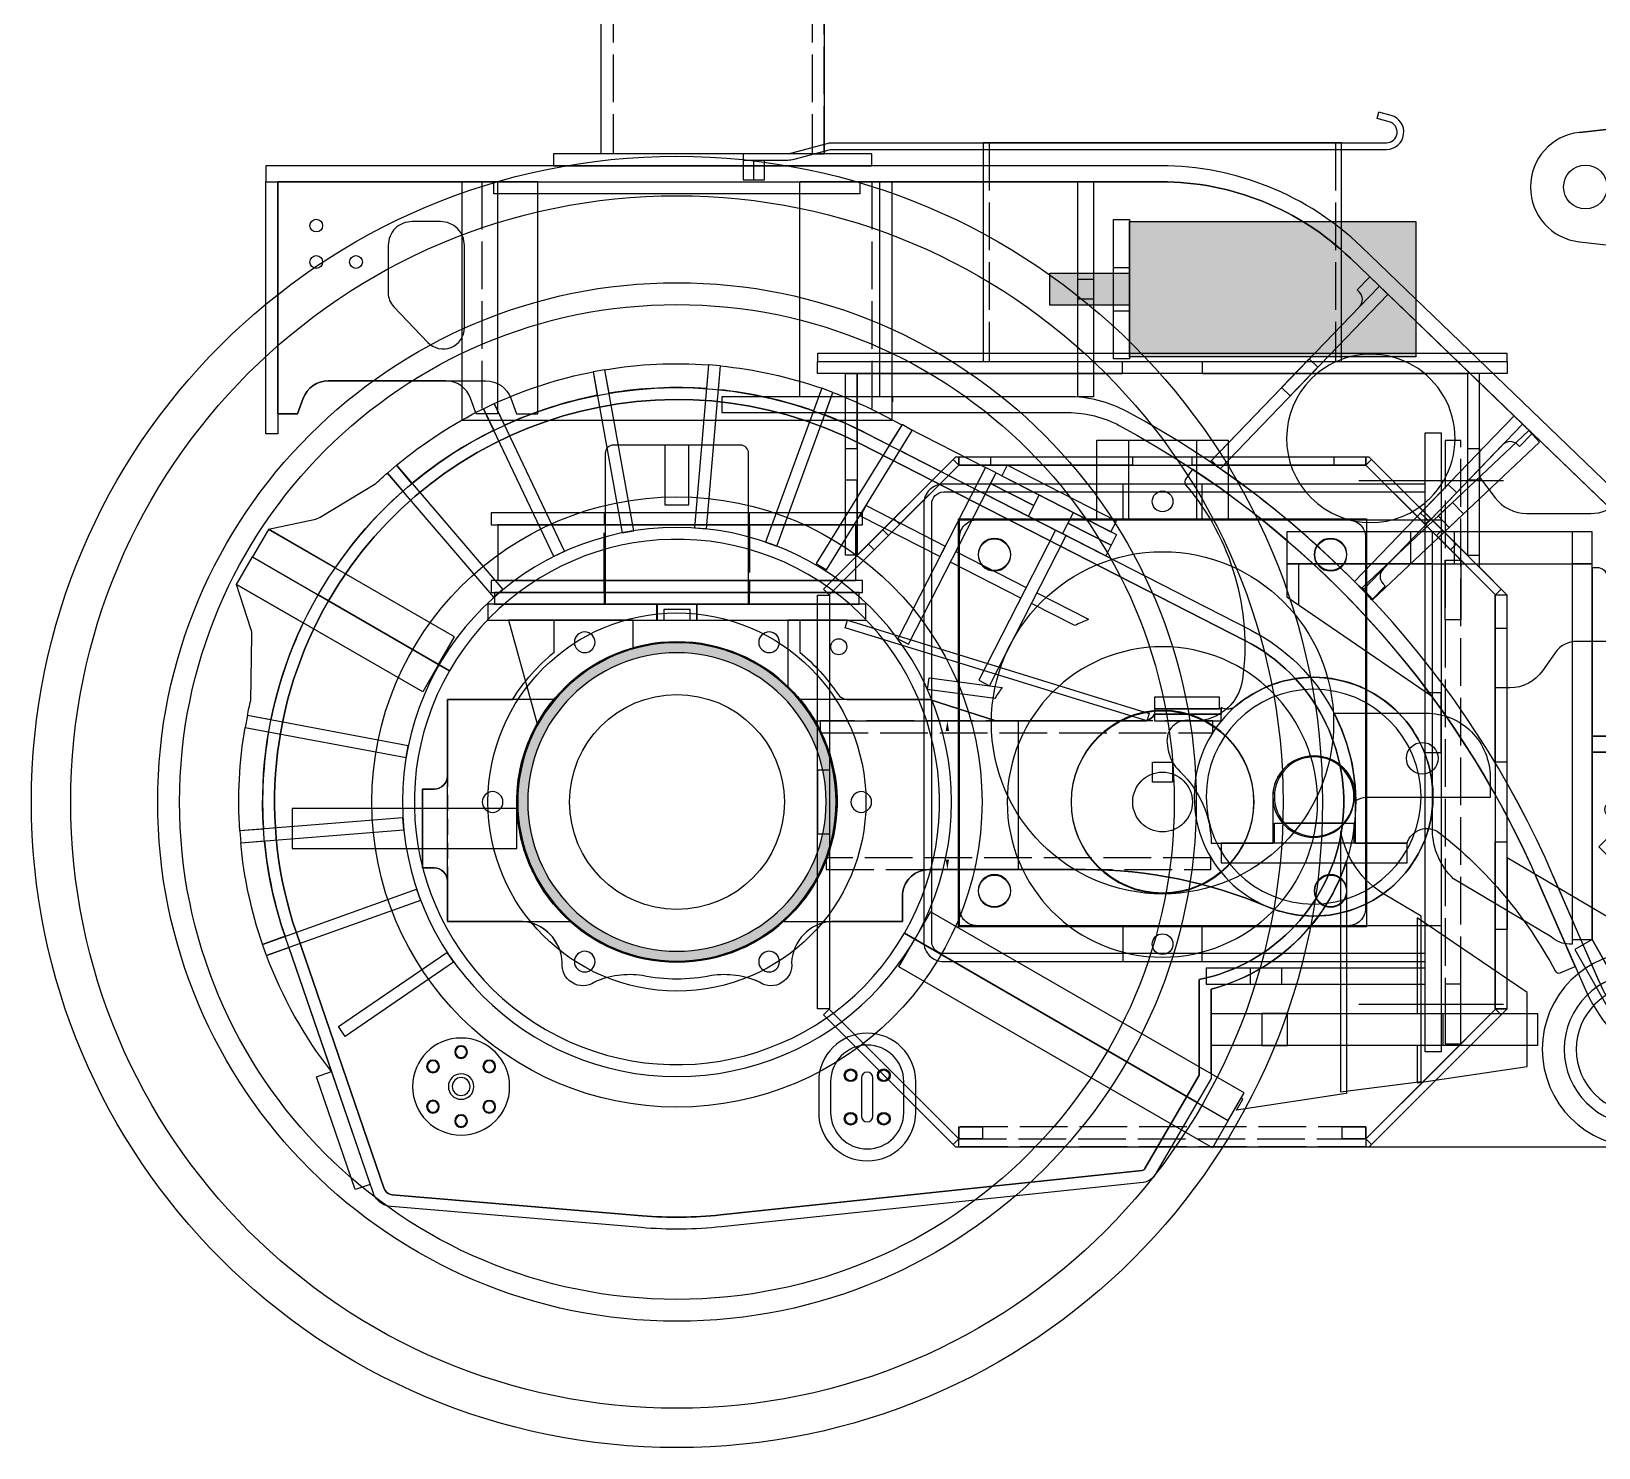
# Model space of a CAD drawing. Header units: millimetres. Extents: x 25083 to 52777, y 24772 to 45779.
# Drawn here: x 30387.8 to 30781.7, y 38463 to 38818.9 of the extents above; entities that cross this region are included whole.
import ezdxf

# ---------------------------------------------------------------- set-up
doc = ezdxf.new("R2010")
doc.units = ezdxf.units.MM
for name, pattern in [('0_CORE_Tower 1_01$0${ Wide Dash }', [12, 4, -2, 4, -2]), ('ACAD_ISO02W100', [15, 12, -3]), ('ACAD_ISO03W100', [30, 12, -18]), ('虚 线', [4.5, 3, -1.5])]:
    doc.linetypes.add(name, pattern=pattern)
doc.layers.add('confine0', color=7, linetype='Continuous')
doc.layers.add('图层1', color=1, linetype='Continuous')
doc.styles.get("Standard").update_dxf_attribs({"font": ''})
doc.styles.get('Standard').set_extended_font_data('SimSun')
doc.dimstyles.new('ISO-25', dxfattribs={"dimtxt": 2.5, "dimasz": 2.5, "dimexe": 1.25, "dimexo": 0.625, "dimtad": 1, "dimtxsty": 'Standard', "dimcen": 2.5, "dimadec": 0, "dimazin": 0, "dimtfac": 1, "dimtmove": 0, "dimatfit": 3, "dimfxl": 1, "dimarcsym": 0})

# ---------------------------------------------------------------- blocks, each defined once
blk = doc.blocks.new('zw$F02F')
at = {"color": 2, "linetype": 'ACAD_ISO02W100'}
for p, q in [((5, 60), (5, 0)), ((103, 60), (103, 0))]:
    blk.add_line(p, q, dxfattribs=at)
at = {"color": 2}
blk.add_lwpolyline([(0, 60), (108, 60), (108, 0), (0, 0)], close=True, dxfattribs=at)
blk = doc.blocks.new('zw$BE29')
at = {"color": 3}
for points in [[(0, 0), (0, 58.33), (55.24, 58.33), (55.24, 0), (49.91, 0), (48.48, 3.95, 0.315292), (42.21, 8.33), (12.69, 8.33, 0.315292), (6.43, 3.95), (4.99, 0)], [(27.77, 30.39, 0.192953), (29.15, 26.94), (37.72, 17.97, 0.676512), (46.91, 21.65), (46.91, 42.33, 0.414214), (40.91, 48.33), (33.77, 48.33, 0.414214), (27.77, 42.33)]]:
    blk.add_lwpolyline(points, format="xyb", close=True, dxfattribs=at)
for centre in [(9.67, 47.33), (9.67, 38.17), (19.67, 38.17)]:
    blk.add_circle(centre, 1.6, dxfattribs=at)
blk = doc.blocks.new('zw$DAFA')
at = {"color": 1}
blk.add_lwpolyline([(0, 63.33), (3, 63.33), (3, 0), (0, 0)], close=True, dxfattribs=at)
at = {"layer": '图层1'}
blk.add_lwpolyline([(68.33, 63.33), (3, 63.33), (3, 5), (7.99, 5), (9.43, 8.95, -0.315292), (15.69, 13.33), (55.31, 13.33, -0.315292), (61.57, 8.95), (63.01, 5), (68.33, 5)], format="xyb", close=True, dxfattribs=at)
blk.add_blockref('zw$BE29', (3, 5))
blk = doc.blocks.new('zw$5A62')
at = {"color": 4}
for points in [[(0.35, 35.01), (37.51, 73.59), (42.53, 78.8), (44.69, 76.72), (2.51, 32.93)], [(36.27, 4.56), (71.36, 40.99), (76.38, 46.2), (78.54, 44.12), (38.44, 2.48)]]:
    blk.add_lwpolyline(points, close=True, dxfattribs=at)
at = {"layer": '图层1', "color": 1}
for points in [[(0, 34.65), (37.51, 73.59, 0.414214), (37.44, 77.36), (36.96, 77.83), (40.13, 81.12), (80.94, 41.8), (77.77, 38.51), (77.29, 38.98, 0.414214), (73.52, 38.91), (43.46, 7.7, 0.400928), (43.45, 4.01, -0.000804), (43.99, 3.44), (40.67, 0, 0.05567)], [(25.48, 55.57, 1), (55.29, 25.51, 1)]]:
    blk.add_lwpolyline(points, format="xyb", close=True, dxfattribs=at)
blk = doc.blocks.new('zw$7803')
at = {"color": 4}
for points in [[(17.97, 53.31), (24.91, 60.51), (27.07, 58.43), (20.13, 51.23)], [(52.86, 21.78), (59.8, 28.98), (61.95, 26.91), (61.96, 26.9), (55.02, 19.7), (52.86, 21.77)]]:
    blk.add_lwpolyline(points, close=True, dxfattribs=at)
blk.add_blockref('zw$5A62', (0, 0))
blk = doc.blocks.new('zw$5967')
at = {"color": 0}
for p, q in [((0, 174), (0, 228)), ((90.72, 228), (0, 228)), ((232.94, 117.69), (138.36, 208.79)), ((67.35, 174), (0, 174)), ((189.33, 53.52), (200.75, 27.25))]:
    blk.add_line(p, q, dxfattribs=at)
at = {"color": 6}
blk.add_line((19.98, 228), (19.98, 174), dxfattribs=at)
at = {"color": 3}
for p, q in [((141.28, 125.97), (183.18, 165.5)), ((185.93, 162.59), (183.18, 165.5)), ((144.03, 123.06), (185.93, 162.59)), ((141.28, 125.97), (144.03, 123.06))]:
    blk.add_line(p, q, dxfattribs=at)
at = {"color": 6}
for points in [[(69.83, 228), (73.83, 228), (73.83, 174), (69.83, 174)], [(69.83, 203.5), (73.83, 203.5), (73.83, 198.5), (69.83, 198.5)]]:
    blk.add_lwpolyline(points, close=True, dxfattribs=at)
at = {"color": 2}
blk.add_lwpolyline([(78.83, 218.5), (82.83, 218.5), (82.83, 183.5), (78.83, 183.5)], close=True, dxfattribs=at)
at = {"color": 7}
blk.add_lwpolyline([(78.83, 206.5), (82.83, 206.5), (82.83, 195.5), (78.83, 195.5)], close=True, dxfattribs=at)
at = {"color": 3}
blk.add_lwpolyline([(160.41, 144.02), (163.16, 141.11), (166.8, 144.54), (164.05, 147.45)], close=True, dxfattribs=at)
at = {"color": 0}
for centre, radius, start, end in [((90.72, 159.34), 68.67, 46.072, 90), ((67.35, 142.67), 31.33, 61.7656, 90), ((-31.69, -41.78), 240.7, 23.3248, 61.7656)]:
    blk.add_arc(centre, radius, start, end, dxfattribs=at)
blk = doc.blocks.new('zw$70DC')
at = {"color": 4}
for points in [[(121.07, 176.29), (128.01, 183.49), (130.17, 181.41), (123.23, 174.2)], [(155.96, 144.76), (162.9, 151.96), (165.06, 149.89), (165.06, 149.88), (158.13, 142.68), (155.97, 144.75)]]:
    blk.add_lwpolyline(points, close=True, dxfattribs=at)
blk.add_blockref('zw$5967', (0, 0))
blk = doc.blocks.new('zw$6BAD')
at = {"color": 1}
for points in [[(13.33, 5), (33.33, 5), (33.33, 10), (13.33, 10)], [(0, 5), (46.67, 5), (46.67, 0), (0, 0)]]:
    blk.add_lwpolyline(points, close=True, dxfattribs=at)
blk = doc.blocks.new('zw$4D2')
at = {"color": 1}
blk.add_line((2.55, 3.33), (17.45, 3.33), dxfattribs=at)
blk.add_circle((10, 10), 10, dxfattribs=at)
blk = doc.blocks.new('zw$383E')
for name, p in [('zw$4D2', (13.33, 6.67)), ('zw$6BAD', (0, 0))]:
    blk.add_blockref(name, p)
blk = doc.blocks.new('zw$D00A')
h = blk.add_hatch(color=2)
h.paths.add_polyline_path([(20, 0), (92, 0), (92, 34), (20, 34)])
h.paths.add_polyline_path([(0, 13), (0, 21), (20, 21), (20, 13)])
at = {"color": 2}
for points in [[(20, 34), (92, 34), (92, 0), (20, 0)], [(0, 21), (20, 21), (20, 13), (0, 13)]]:
    blk.add_lwpolyline(points, close=True, dxfattribs=at)
blk = doc.blocks.new('zw$B440')
h = blk.add_hatch()
h.set_pattern_fill('JIS_STN_2.5', color=1, scale=0.333333)
h.set_pattern_definition([(45, (45072.9233, -1279.7165), (-0.589255651, 0.589255651), []), (45, (45073.5116, -1279.7165), (-0.589255651, 0.589255651), [0.4, -0.166666667])])
h.paths.add_polyline_path([(80, 40, 1), (0, 40, 1)])
h.paths.add_polyline_path([(77.5, 40, 1), (2.5, 40, 1)], flags=16)
at = {"color": 1}
for radius in [40, 37.5]:
    blk.add_circle((40, 40), radius, dxfattribs=at)
blk = doc.blocks.new('zw$1085')
for radius in [30, 27]:
    blk.add_circle((30, 30), radius)
blk = doc.blocks.new('zw$924A')
at = {"color": 1}
for points in [[(82.38, 91.84), (54.82, 91.84), (54.82, 83.78, 0.072411), (45.38, 73.41, -0.24919), (42.62, 71.94), (22.21, 71.94), (5.57, 66.54), (0, 66.54), (0, 29.17), (22.42, 29.17, -0.38517), (29.05, 23.17), (29.05, 16.17), (46.17, 16.17, -0.011007), (46.91, 16.16, -0.378486), (56.9, 5.83, 0.643049), (64.96, 0.89, -0.144999), (77.02, 2.53, 0.098634), (94.41, 2.53, -0.144999), (106.47, 0.89, 0.643049), (114.53, 5.83, -0.378486), (124.53, 16.16)], [(124.53, 16.16, -0.011009), (125.26, 16.17), (143.4, 16.17), (143.4, 71.94), (127, 71.94, 0.081456), (116.61, 83.78), (116.61, 91.84), (89.05, 91.84)]]:
    blk.add_lwpolyline(points, format="xyb", dxfattribs=at)
blk.add_lwpolyline([(82.38, 91.84), (82.38, 94.51), (89.05, 94.51), (89.05, 91.84)], dxfattribs=at)
blk.add_circle((85.72, 46.17), 40.25, dxfattribs=at)
blk = doc.blocks.new('zw$3320')
at = {"color": 3}
blk.add_lwpolyline([(41.73, 3.72, -1.795825), (49.5, 54.13, 0.304397), (53.19, 53.7), (53.19, 52.03), (69.97, 52.03, 0.26795), (72.86, 50.36), (109.86, 50.36), (126.49, 55.77), (159.08, 55.77, 0.403995), (163.17, 0), (133.33, 0), (133.33, 7, 0.385195), (126.7, 13), (87.32, 13, 0.100727), (41.73, 3.72)], format="xyb", close=True, dxfattribs=at)
blk.add_circle((30, 31.33), 10.25, dxfattribs=at)
blk = doc.blocks.new('zw$32A1')
at = {"color": 4, "linetype": 'Continuous'}
for points in [[(49.5, 70.3, 1.795825), (41.73, 19.89, -0.100727), (87.32, 29.17), (126.7, 29.17, -0.385195), (133.33, 23.17), (133.33, 16.17), (150.46, 16.17, -0.011007), (151.19, 16.16, -0.378486), (161.19, 5.83, 0.643049), (169.25, 0.89, -0.144999), (181.31, 2.53, 0.098634), (198.69, 2.53, -0.144999), (210.75, 0.89, 0.643049), (218.81, 5.83, -0.384839), (229.05, 16.17), (247.69, 16.17), (247.69, 26.27, -0.414214), (251.02, 29.6), (253.91, 29.6), (253.91, 49.41), (251.02, 49.41, -0.414214), (247.69, 52.75), (247.69, 71.94), (231.29, 71.94, 0.081456), (220.89, 83.78), (220.89, 91.84), (193.33, 91.84)], [(186.67, 91.84), (159.11, 91.84), (159.11, 83.78, 0.072411), (149.67, 73.41, -0.24919), (146.91, 71.94), (126.49, 71.94), (109.86, 66.54), (72.86, 66.54, -0.26795), (69.97, 68.2), (53.19, 68.2), (53.19, 69.87)]]:
    blk.add_lwpolyline(points, format="xyb", dxfattribs=at)
at = {"color": 4}
blk.add_lwpolyline([(186.67, 91.84), (186.67, 94.51), (193.33, 94.51), (193.33, 91.84)], dxfattribs=at)
blk.add_circle((190, 46.17), 40.25)
blk.add_circle((30, 47.51), 10.25, dxfattribs=at)
at = {"color": 4, "linetype": 'Continuous'}
blk.add_arc((51.67, 72.84), 3.33, 229.4537, 297.1741, dxfattribs=at)
at = {"layer": '图层1', "color": 4}
for centre in [(166.83, 86.3), (213.17, 86.3), (143.67, 46.17), (236.33, 46.17), (166.83, 6.05), (213.17, 6.05)]:
    blk.add_circle(centre, 2.6, dxfattribs=at)
blk = doc.blocks.new('*D234')
at = {"color": 0, "lineweight": -2}
for p, q in [((63202.13, -153.71), (63233.38, -153.71)), ((63232.13, -156.21), (63232.13, -188.57)), ((63207.82, -191.07), (63233.38, -191.07))]:
    blk.add_line(p, q, dxfattribs=at)
at = {"color": 0}
for points in [[(63232.55, -156.21), (63231.71, -156.21), (63232.13, -153.71)], [(63231.71, -188.57), (63232.55, -188.57), (63232.13, -191.07)]]:
    blk.add_solid(points, dxfattribs=at)
at = {"layer": 'DEFPOINTS', "color": 0}
for p in [(63201.5, -153.71), (63207.19, -191.07), (63232.13, -191.07)]:
    blk.add_point(p, dxfattribs=at)
at = {"color": 0, "insert": (63230.05, -172.39), "char_height": 2.5, "attachment_point": 5, "rotation": 90}
blk.add_mtext('37,36', dxfattribs=at)
blk = doc.blocks.new('zw$B444')
blk.add_lwpolyline([(0, 1.91), (0.59, 0), (76.42, 23.39), (75.83, 25.3)], close=True)
at = {"color": 1}
for points in [[(0.59, 0), (76.42, 23.39), (75.83, 25.3), (87.25, 25.3), (90.79, 25.3), (90.79, 10.35), (90.79, 8.65, 0.068789), (83.96, 0)], [(76.02, 18.64, 1), (80.02, 18.64, 1)]]:
    blk.add_lwpolyline(points, format="xyb", close=True, dxfattribs=at)
blk = doc.blocks.new('zw$31C1')
at = {"color": 3}
for points in [[(0, 4), (95, 4), (95, 0), (0, 0)], [(42.4, 4), (52.6, 4), (52.6, 0), (42.4, 0)]]:
    blk.add_lwpolyline(points, close=True, dxfattribs=at)
blk = doc.blocks.new('zw$C030')
blk.add_lwpolyline([(29, 21), (44, 21), (44, 15), (29, 15)], close=True)
at = {"layer": '图层1'}
blk.add_lwpolyline([(4, 13), (0, 13), (0, 23), (4, 23), (4, 36), (42, 36, -0.414214), (44, 34), (44, 2, -0.414214), (42, 0), (4, 0)], format="xyb", close=True, dxfattribs=at)
blk = doc.blocks.new('zw$16E8')
at = {"color": 6}
for points in [[(0, 20), (93.33, 20), (93.33, 17), (0, 17)], [(0, 3), (93.33, 3), (93.33, 0), (0, 0)]]:
    blk.add_lwpolyline(points, close=True, dxfattribs=at)
at = {"color": 6, "linetype": 'ACAD_ISO02W100'}
for points in [[(28.42, 20), (64.92, 20), (64.92, 17), (28.42, 17)], [(28.42, 0), (64.92, 0), (64.92, 3), (28.42, 3)]]:
    blk.add_lwpolyline(points, close=True, dxfattribs=at)
at = {"color": 4}
blk.add_lwpolyline([(1.67, 17), (91.67, 17), (91.67, 3), (1.67, 3)], close=True, dxfattribs=at)
at = {"color": 4, "linetype": 'ACAD_ISO02W100'}
blk.add_lwpolyline([(64.92, 17), (28.42, 17), (28.42, 3), (64.92, 3)], close=True, dxfattribs=at)
blk = doc.blocks.new('zw$810')
at = {"color": 0}
for p, q in [((12.29, 33.91), (68.25, 40.21)), ((68.21, 40.2), (12.29, 33.91)), ((12.29, 6.42), (68.25, 0.13))]:
    blk.add_line(p, q, dxfattribs=at)
for centre, radius in [((70.5, 20.17), 7.6), ((13.83, 20.17), 5.5)]:
    blk.add_circle(centre, radius, dxfattribs=at)
for centre, radius, start, end in [((70.5, 20.17), 20.17, 263.5829, 96.4171), ((13.83, 20.17), 13.83, 96.4171, 263.5829)]:
    blk.add_arc(centre, radius, start, end, dxfattribs=at)
blk = doc.blocks.new('zw$F53E')
at = {"color": 7}
blk.add_blockref('zw$810', (0, 20.5), dxfattribs=at)
blk = doc.blocks.new('zw$CF87')
at = {"color": 7}
blk.add_blockref('zw$F53E', (0, 159.51), dxfattribs=at)
blk = doc.blocks.new('zw$D2C0')
at = {"color": 7}
for points in [[(0, 76.67), (0, 96.67), (3, 96.67), (3, 125.69), (3, 138.67), (2.83, 138.67), (17.79, 153.63), (16.38, 155.04), (19.2, 157.87), (20.62, 156.46), (35.5, 171.33), (79.17, 171.33), (79.17, 173.33), (94.17, 173.33), (94.17, 171.33), (137.84, 171.33), (152.71, 156.46), (154.13, 157.87), (156.96, 155.04), (155.54, 153.63), (170.5, 138.67), (170.33, 138.67), (170.33, 125.69), (170.33, 94.67), (173.33, 94.67), (173.33, 78.67), (170.33, 78.67), (170.33, 50.7), (170.33, 34.67), (170.5, 34.67), (155.54, 19.7), (137.84, 2), (137.84, 5), (131.84, 5), (131.84, 2), (137.84, 2), (139.25, 0.59), (138.67, 0), (34.67, 0), (34.08, 0.59), (35.5, 2), (41.5, 2), (41.5, 5), (35.5, 5), (35.5, 2), (17.79, 19.7), (2.83, 34.67), (3, 34.67), (3, 50.7), (3, 76.67)], [(15.63, 147.47), (11.63, 147.47), (11.63, 132.47), (15.63, 132.47)], [(15.63, 25.87), (11.63, 25.87), (11.63, 40.87), (15.63, 40.87)]]:
    blk.add_lwpolyline(points, close=True, dxfattribs=at)
blk = doc.blocks.new('zw$6B7F')
at = {"color": 7}
blk.add_line((11.31, 12.73), (12.73, 11.31), dxfattribs=at)
blk.add_lwpolyline([(0, 1.41), (32.58, 34), (34, 32.58), (1.41, 0)], close=True, dxfattribs=at)
blk = doc.blocks.new('zw$3130')
at = {"color": 3, "linetype": 'ACAD_ISO02W100'}
for p, q in [((1.5, 55), (1.5, 0)), ((88.5, 55), (88.5, 0))]:
    blk.add_line(p, q, dxfattribs=at)
at = {"color": 3}
blk.add_lwpolyline([(0, 55), (90, 55), (90, 0), (0, 0)], close=True, dxfattribs=at)
blk = doc.blocks.new('zw$5B6F')
at = {"color": 6}
blk.add_lwpolyline([(0, 2), (173.33, 2), (173.33, 0), (0, 0)], close=True, dxfattribs=at)
at = {"color": 1}
blk.add_blockref('zw$3130', (41.67, 0), dxfattribs=at)
blk = doc.blocks.new('A$C46CD61D6')
at = {"color": 4}
for p, q in [((80.5, -25.2), (80.5, -10.2)), ((88.5, -25.2), (88.5, -10.2)), ((96.5, -10.2), (96.5, -25.2)), ((96.5, -25.2), (80.5, -25.2))]:
    blk.add_line(p, q, dxfattribs=at)
at = {"color": 0}
blk.add_line((96.5, -5.2), (96.5, -10.2), dxfattribs=at)
at = {"layer": 'confine0', "color": 0}
for points in [[(96.5, -10.2), (62.9, -10.2, -0.06568), (58.2, -9.6), (30.7, -2.2), (-388.5, -2.2, -0.876976), (-391.9, 23.4), (-382.8, 25.8)], [(96.5, -5.2), (62.9, -5.2, -0.06568), (59.5, -4.7), (31.4, 2.8), (-388.5, 2.8, -0.876976), (-390.6, 18.5), (-381.5, 21)]]:
    blk.add_lwpolyline(points, format="xyb", dxfattribs=at)
at = {"layer": '图层1', "color": 0}
blk.add_line((-381.5, 21), (-382.8, 25.8), dxfattribs=at)
blk = doc.blocks.new('zw$7B1E')
at = {"color": 6}
blk.add_lwpolyline([(0, 8), (16, 8), (16, 0), (0, 0)], close=True, dxfattribs=at)
at = {"color": 6, "linetype": 'ACAD_ISO02W100'}
blk.add_lwpolyline([(5.9, 8), (10.1, 8), (10.1, 0), (5.9, 0)], close=True, dxfattribs=at)
blk = doc.blocks.new('zw$E406')
at = {"color": 0}
for points in [[(0, 4), (13.67, 4), (13.67, 0), (20.33, 0), (20.33, 4), (47, 4), (47, 0), (53.67, 0), (53.67, 4), (67.33, 4), (67.33, 9.68, 0.196262), (66.86, 10.84, -0.196262), (64, 17.84), (64, 48.17), (56.67, 48.17), (56.67, 34.83), (52.17, 34.83), (52.17, 29.83), (45.17, 29.83), (45.17, 34.83), (40.67, 34.83), (40.67, 48.17), (33.33, 48.17), (33.33, 37.25, -0.152591), (29.78, 25.86, -0.194132), (1.61, 7.34, 0.35731), (0, 5.38)], [(33.33, 48.17), (33.33, 28.17, 0.414214), (40, 21.5), (57.33, 21.5, 0.414214), (64, 28.17), (64, 48.17), (56.67, 48.17), (56.67, 34.83), (40.67, 34.83), (40.67, 48.17)]]:
    blk.add_lwpolyline(points, format="xyb", close=True, dxfattribs=at)
at = {"color": 1}
blk.add_blockref('zw$7B1E', (40.67, 34.83), dxfattribs=at)
blk = doc.blocks.new('zw$B713')
at = {"color": 3}
for p, q in [((1.16, 11.5), (13.84, 11.5)), ((1.16, 3.5), (13.84, 3.5))]:
    blk.add_line(p, q, dxfattribs=at)
at = {"color": 3, "linetype": '虚 线'}
for p, q in [((4.75, 11.5), (10.25, 11.5)), ((4.75, 3.5), (4.75, 11.5)), ((10.25, 11.5), (10.25, 3.5))]:
    blk.add_line(p, q, dxfattribs=at)
at = {"color": 3}
blk.add_circle((7.5, 7.5), 7.5, dxfattribs=at)
blk = doc.blocks.new('zw$474B')
at = {"color": 2}
for p, q in [((3.5, 1.16), (3.5, 13.84)), ((11.5, 1.16), (11.5, 13.84))]:
    blk.add_line(p, q, dxfattribs=at)
at = {"color": 2, "linetype": '虚 线'}
for p, q in [((3.5, 4.75), (3.5, 10.25)), ((3.5, 10.25), (11.5, 10.25)), ((11.5, 4.75), (3.5, 4.75))]:
    blk.add_line(p, q, dxfattribs=at)
at = {"color": 2}
blk.add_circle((7.5, 7.5), 7.5, dxfattribs=at)
blk = doc.blocks.new('zw$86FB')
at = {"color": 4}
blk.add_lwpolyline([(0, 20), (8, 20), (8, 0), (0, 0)], close=True, dxfattribs=at)
at = {"color": 3, "linetype": '虚 线'}
blk.add_lwpolyline([(0, 12.1), (8, 12.1), (8, 7.9), (0, 7.9)], close=True, dxfattribs=at)
blk = doc.blocks.new('zw$E8DA')
at = {"color": 1, "linetype": '0_CORE_Tower 1_01$0${ Wide Dash }'}
for points in [[(0, 60), (3, 60), (3, 0), (0, 0)], [(0, 40), (3, 40), (3, 20), (0, 20)]]:
    blk.add_lwpolyline(points, close=True, dxfattribs=at)
blk = doc.blocks.new('zw$E49A')
at = {"color": 6}
for points in [[(0, 8.23), (0, 11.2), (29.07, 11.2), (29.07, 15.2), (25.74, 15.2), (25.74, 77.04), (31.74, 77.04), (31.74, 73.71, 0.256912), (53.4, 34.51), (53.4, 31.2), (50.07, 31.2), (50.07, 24.7), (42.07, 24.7), (42.07, 17.7), (50.07, 17.7), (50.07, 11.2), (53.4, 11.2), (53.4, 9.32), (39.23, 0), (15.89, 0)], [(0, 8.23), (0, 11.2), (29.07, 11.2), (29.07, 15.2), (25.74, 15.2), (25.74, 36.12), (28.74, 36.12), (28.74, 56.12), (25.74, 56.12), (25.74, 77.04), (31.74, 77.04), (31.74, 73.71, 0.256912), (53.4, 34.51), (53.4, 31.2), (50.07, 31.2), (50.07, 24.7), (42.07, 24.7), (42.07, 17.7), (50.07, 17.7), (50.07, 11.2), (53.4, 11.2), (53.4, 9.32), (39.23, 0), (15.89, 0)]]:
    blk.add_lwpolyline(points, format="xyb", close=True, dxfattribs=at)
at = {"color": 7}
blk.add_lwpolyline([(34.74, 31.2), (50.07, 31.2), (50.07, 11.2), (34.74, 11.2)], close=True, dxfattribs=at)
at = {"color": 1}
for name, p in [('zw$E8DA', (25.74, 16.12)), ('zw$86FB', (50.07, 11.2))]:
    blk.add_blockref(name, p, dxfattribs=at)
blk = doc.blocks.new('zw$5E8D')
at = {"color": 4}
for points in [[(28, 0, 1), (28, 56, 1)], [(36, 28, 1), (20, 28, 1)]]:
    blk.add_lwpolyline(points, format="xyb", close=True, dxfattribs=at)
blk = doc.blocks.new('zw$7A36')
at = {"color": 1}
for radius in [16, 8]:
    blk.add_circle((16, 16), radius, dxfattribs=at)
blk = doc.blocks.new('zw$868C')
at = {"color": 1}
for radius in [19, 8]:
    blk.add_circle((19, 19), radius, dxfattribs=at)
blk = doc.blocks.new('zw$EE63')
at = {"color": 4}
blk.add_lwpolyline([(86.34, 15), (86.34, 23.31), (93.34, 30.31), (93.34, 52.96), (89.34, 47.75, -0.233255), (81.4, 43.83), (65.33, 43.83, -0.194315), (58.39, 46.64), (48.83, 55.86, 0.194315), (41.89, 58.67), (28, 58.67, 1), (28, 2.67), (41.89, 2.67, 0.194315), (48.83, 5.47), (52.37, 8.89, -0.194315), (59.32, 11.69), (68.81, 11.69, -0.245966), (74.29, 8.83), (77.43, 4.3, 0.245966), (85.64, 0), (86.34, 0)], format="xyb", dxfattribs=at)
blk.add_lwpolyline([(36, 30.67, 1), (20, 30.67, 1)], format="xyb", close=True, dxfattribs=at)
at = {"color": 1}
blk.add_lwpolyline([(86.34, 0), (89.34, 0), (89.34, 15), (86.34, 15)], dxfattribs=at)
blk = doc.blocks.new('zw$1323')
at = {"color": 1}
for name, p in [('zw$5E8D', (0, 2.67)), ('zw$EE63', (0, 0)), ('zw$868C', (9, 11.67)), ('zw$7A36', (12, 14.67))]:
    blk.add_blockref(name, p, dxfattribs=at)
blk = doc.blocks.new('zw$DBD2')
at = {"color": 3}
for radius in [24.52, 8]:
    blk.add_circle((24.52, 24.52), radius, dxfattribs=at)
blk = doc.blocks.new('zw$6101')
at = {"color": 3}
blk.add_lwpolyline([(57.86, 34.67), (92.52, 0), (24.52, 0, -0.763795), (12.07, 45.64), (57.86, 72.62), (57.86, 54.67)], format="xyb", dxfattribs=at)
at = {"color": 1}
blk.add_lwpolyline([(57.86, 34.67), (60.86, 34.67), (60.86, 54.67), (57.86, 54.67)], dxfattribs=at)
at = {"color": 3}
blk.add_circle((24.52, 24.52), 8, dxfattribs=at)
blk = doc.blocks.new('zw$A2DF')
at = {"color": 1}
for name, p in [('zw$6101', (0, 0)), ('zw$DBD2', (0, 0)), ('zw$868C', (5.52, 5.52)), ('zw$7A36', (8.52, 8.52))]:
    blk.add_blockref(name, p, dxfattribs=at)
blk = doc.blocks.new('zw$84F9')
at = {"color": 6}
for points in [[(0, 20), (33, 20), (33, 0), (0, 0)], [(8, 20), (25, 20), (25, 0), (8, 0)]]:
    blk.add_lwpolyline(points, close=True, dxfattribs=at)
blk = doc.blocks.new('zw$3AB7')
at = {"color": 3}
blk.add_lwpolyline([(4.4, 102), (97.6, 102, -0.414214), (102, 97.6), (102, 4.4, -0.414214), (97.6, 0), (4.4, 0, -0.414214), (0, 4.4), (0, 97.6, -0.414214)], format="xyb", close=True, dxfattribs=at)
at = {"color": 6}
blk.add_lwpolyline([(48.5, 41.1), (53.5, 41.1), (53.5, 36.1), (48.5, 36.1)], close=True, dxfattribs=at)
for centre in [(8.75, 93.25), (93.25, 93.25), (8.75, 8.75), (93.25, 8.75)]:
    blk.add_circle(centre, 4, dxfattribs=at)
at = {"color": 1}
blk.add_circle((51, 51), 43, dxfattribs=at)
at = {"color": 4}
for radius in [22.9, 7.5]:
    blk.add_circle((51, 31.1), radius, dxfattribs=at)
at = {"color": 1}
blk.add_blockref('zw$84F9', (34.5, 102), dxfattribs=at)
blk = doc.blocks.new('zw$AD3')
for p, q in [((36.39, 143.6), (0, 143.6)), ((36.39, 12), (0, 12))]:
    blk.add_line(p, q)
at = {"color": 6}
for points in [[(19.69, 155.6), (15.69, 155.6), (15.69, 0), (19.69, 0)], [(136.69, 133.7), (15.69, 133.7), (15.69, 31.7), (136.69, 31.7)]]:
    blk.add_lwpolyline(points, close=True, dxfattribs=at)
for centre, radius in [((43.44, 124.95), 4.1), ((127.94, 124.95), 4.1), ((85.69, 62.8), 23), ((85.69, 62.8), 23), ((43.44, 40.45), 4.1), ((127.94, 40.45), 4.1)]:
    blk.add_circle(centre, radius)
at = {"color": 1, "xscale": -1}
blk.add_blockref('zw$3AB7', (136.69, 31.7), dxfattribs=at)
blk = doc.blocks.new('zw$5E1E')
at = {"color": 1}
for points in [[(0, 4), (55, 4), (55, 0), (0, 0)], [(36, 4), (44, 4), (44, 0), (36, 0)]]:
    blk.add_lwpolyline(points, close=True, dxfattribs=at)
blk = doc.blocks.new('zw$7359')
at = {"color": 2}
blk.add_lwpolyline([(0, 52.5), (0, 67.5), (4, 67.5), (4, 120), (80, 120), (80, 111.25), (18.75, 111.25), (18.75, 8.75), (80, 8.75), (80, 0), (4, 0), (4, 52.5)], close=True, dxfattribs=at)
for points in [[(72.6, 115.625, 1), (67.4, 115.625, 1)], [(72.6, 4.375, 1), (67.4, 4.375, 1)]]:
    blk.add_lwpolyline(points, format="xyb", close=True, dxfattribs=at)
blk = doc.blocks.new('zw$F368')
at = {"color": 4}
for points in [[(0, 0), (0, 8.75), (61.25, 8.75), (61.25, 111.25), (0, 111.25), (0, 120), (65, 120, -0.4142136), (70, 115), (70, 5, -0.4142136), (65, 0)], [(12.6, 115.625, 1), (7.4, 115.625, 1)], [(12.6, 4.375, 1), (7.4, 4.375, 1)]]:
    blk.add_lwpolyline(points, format="xyb", close=True, dxfattribs=at)
blk = doc.blocks.new('zw$BB01')
at = {"color": 1}
for p, q in [((140.69, 140.7), (19.69, 140.7)), ((143.69, 27.7), (143.69, 137.7)), ((19.69, 24.7), (140.69, 24.7))]:
    blk.add_line(p, q, dxfattribs=at)
blk.add_lwpolyline([(19.69, 21), (74.69, 21), (74.69, 17), (19.69, 17)], close=True, dxfattribs=at)
for centre, start, end in [((140.69, 137.7), 360, 90), ((140.69, 27.7), 270, 0)]:
    blk.add_arc(centre, 3, start, end, dxfattribs=at)
for name, p in [('zw$AD3', (0, 0)), ('zw$7359', (15.69, 22.7)), ('zw$F368', (75.69, 22.7)), ('zw$5E1E', (19.69, 17))]:
    blk.add_blockref(name, p, dxfattribs=at)
blk = doc.blocks.new('zw$FD19')
at = {"color": 1}
blk.add_line((108.5, 140.17), (109.92, 138.75), dxfattribs=at)
at = {"color": 4}
for points in [[(107, 194.33), (280.33, 194.33), (280.33, 197.33), (107, 197.33)], [(108.5, 33.17), (141.09, 0.59), (142.5, 2), (109.92, 34.58)], [(278.84, 33.17), (246.26, 0.59), (244.84, 2), (277.42, 34.58)]]:
    blk.add_lwpolyline(points, close=True, dxfattribs=at)
at = {"color": 3}
for points in [[(114, 167.5), (117, 167.5), (117, 148.67), (141.67, 173.33), (142.5, 173.33), (142.5, 171.33), (150.5, 171.33), (150.5, 173.33), (236.84, 173.33), (236.84, 171.33), (244.84, 171.33), (244.84, 173.33), (245.67, 173.33), (270.34, 148.67), (270.34, 167.5), (273.33, 167.5), (273.33, 175.5), (270.34, 175.5), (270.34, 194.33), (203.67, 194.33), (203.67, 197.33), (183.67, 197.33), (183.67, 194.33), (117, 194.33), (117, 175.5), (114, 175.5)], [(117, 148.67), (114, 148.67), (114, 194.33), (117, 194.33)], [(270.34, 148.67), (273.34, 148.67), (273.34, 194.33), (270.34, 194.33)]]:
    blk.add_lwpolyline(points, close=True, dxfattribs=at)
at = {"color": 3, "linetype": 'ACAD_ISO02W100'}
blk.add_lwpolyline([(118.63, 177.47), (122.63, 177.47), (122.63, 25.87), (118.63, 25.87)], close=True, dxfattribs=at)
at = {"color": 6}
for points in [[(142.5, 171.33), (142.5, 173.33), (244.84, 173.33), (244.84, 171.33)], [(280.34, 138.67), (277.34, 138.67), (277.34, 34.67), (280.34, 34.67)]]:
    blk.add_lwpolyline(points, close=True, dxfattribs=at)
at = {"color": 1}
blk.add_lwpolyline([(107, 138.67), (110, 138.67), (110, 34.67), (107, 34.67)], close=True, dxfattribs=at)
at = {"color": 2, "linetype": 'ACAD_ISO02W100'}
blk.add_lwpolyline([(142.5, 5), (244.84, 5), (244.84, 2), (142.5, 2)], close=True, dxfattribs=at)
at = {"color": 1, "linetype": 'ACAD_ISO02W100'}
blk.add_lwpolyline([(142.5, 2), (142.5, 0), (244.84, 0), (244.84, 2)], close=True, dxfattribs=at)
at = {"color": 0, "xscale": 0.3333333333333334, "yscale": 0.3333333333333334, "zscale": 0.3333333333333334, "rotation": 359.999999979456}
blk.add_blockref('A$C46CD61D6', (266.84, 251.39), dxfattribs=at)
at = {"color": 1}
for name, p in [('zw$5B6F', (107, 197.33)), ('zw$BB01', (107.94, 23.87)), ('zw$1323', (20.67, 115.35)), ('zw$D2C0', (107, 0)), ('zw$6B7F', (108.5, 138.75)), ('zw$B713', (41.17, 138.52)), ('zw$E49A', (11.6, 3.32)), ('zw$A2DF', (49.15, 0)), ('zw$474B', (66.17, 17.02))]:
    blk.add_blockref(name, p, dxfattribs=at)
at = {"color": 1, "xscale": -1}
blk.add_blockref('zw$6B7F', (278.84, 138.75), dxfattribs=at)
at = {"color": 7}
blk.add_blockref('zw$E406', (0, 99.19), dxfattribs=at)
blk = doc.blocks.new('zw$30E7')
at = {"color": 3}
for centre, radius in [((12.2, 12.2), 12.2), ((12.2, 20.87), 1.4), ((5.12, 17.25), 1.4), ((19.27, 17.27), 1.4), ((12.2, 12.2), 3.21), ((5.13, 7.13), 1.4), ((19.28, 7.15), 1.4), ((12.2, 3.53), 1.4)]:
    blk.add_circle(centre, radius, dxfattribs=at)
blk = doc.blocks.new('zw$4422')
at = {"color": 1}
for centre, radius in [((12.2, 12.2), 12.2), ((12.2, 20.87), 1.6), ((5.12, 17.25), 1.6), ((19.27, 17.27), 1.6), ((12.2, 12.2), 2.25), ((5.13, 7.13), 1.6), ((19.28, 7.15), 1.6), ((12.2, 3.53), 1.6)]:
    blk.add_circle(centre, radius, dxfattribs=at)
blk = doc.blocks.new('zw$6B63')
at = {"color": 1}
for name in ['zw$30E7', 'zw$4422']:
    blk.add_blockref(name, (0, 0), dxfattribs=at)
blk = doc.blocks.new('zw$38DE')
at = {"color": 7}
for p, q in [((12.2, 0), (12.2, 6)), ((21.83, 0), (21.83, 6))]:
    blk.add_line(p, q, dxfattribs=at)
blk.add_lwpolyline([(32.43, 9), (1.61, 9), (1.61, 6), (32.43, 6)], close=True, dxfattribs=at)
for points in [[(12.2, 3), (0, 3), (0, 6), (34.03, 6), (34.03, 3), (21.83, 3)], [(21.83, 3), (34.03, 3), (34.03, 0), (0, 0), (0, 3), (12.2, 3)]]:
    blk.add_lwpolyline(points, dxfattribs=at)
blk = doc.blocks.new('zw$7C06')
at = {"color": 4}
for points in [[(92.53, 176.36, -0.059427), (118.59, 177.58), (118.08, 171.6, 0.059033), (93.6, 170.46), (92.53, 176.36)], [(121.07, 171.34), (121.58, 177.32, -0.059427), (147.05, 171.68), (144.99, 166.05, 0.059033)], [(64.75, 167.83, -0.059427), (89.58, 175.83), (90.65, 169.92, 0.059033), (67.32, 162.42), (64.75, 167.83)], [(147.81, 165.02), (149.87, 170.65, -0.027408), (160.89, 165.75), (167.17, 162.54), (164.01, 157.41), (158.15, 160.41, 0.027218)], [(40.16, 152.34, -0.059427), (62.04, 166.55), (64.61, 161.13, 0.059033), (44.07, 147.78), (40.16, 152.34)], [(8, 136.25), (19.47, 138.71, 0.082959), (21.01, 139.32), (35.01, 147.77, -0.008819), (37.88, 150.39), (41.79, 145.83, 0.061955), (24.75, 126.57)], [(0, 122.39), (16.75, 112.72, 0.061955), (8.6, 88.34), (2.7, 89.44, -0.008819), (3.53, 93.24), (3.84, 109.59, 0.082959), (3.6, 111.22)], [(0.78, 60.44, -0.059427), (2.15, 86.49), (8.04, 85.39, 0.059033), (6.76, 60.92), (0.78, 60.44)], [(1.02, 57.45), (7, 57.93, 0.059033), (12.16, 33.98), (6.51, 31.95), (6.51, 31.96, -0.059405), (1.02, 57.45)], [(7.53, 29.13), (13.14, 31.14), (23.83, 0, -0.076218), (7.53, 29.13)]]:
    blk.add_lwpolyline(points, format="xyb", close=True, dxfattribs=at)
blk.add_lwpolyline([(166.69, 156.04), (169.78, 161.06), (168.51, 161.85), (188.19, 151.79), (185.45, 146.45)], close=True, dxfattribs=at)
blk = doc.blocks.new('zw$71A6')
at = {"color": 2}
for points in [[(96.12, 126.56), (99.08, 127.1), (91.75, 167.56), (88.8, 167.02)], [(114.29, 127.81), (117.28, 127.55), (120.8, 168.52), (117.81, 168.78)], [(132.16, 124.26), (134.98, 123.23), (149.09, 161.85), (146.27, 162.88)], [(81.62, 121.89), (78.91, 120.61), (61.26, 157.74), (63.97, 159.03)], [(144.88, 118.82), (147.44, 117.25), (169.01, 152.26), (166.45, 153.83)], [(66.13, 112.31), (63.86, 110.36), (37.1, 141.58), (39.38, 143.53)], [(156.04, 130.76), (157.41, 133.43), (177.32, 123.25), (175.95, 120.58)], [(185.73, 89.53), (188.4, 88.16), (207.68, 125.88), (205.01, 127.24)], [(178.62, 119.21), (179.99, 121.89), (197.65, 112.85), (196.29, 110.18)], [(41.79, 70.13), (42.34, 73.08), (1.92, 80.64), (1.37, 77.69)], [(41.23, 51.93), (40.99, 54.92), (0, 51.64), (0.24, 48.65)], [(44.44, 37.04), (45.45, 34.21), (6.75, 20.32), (5.73, 23.15)], [(24.82, 2.48), (52.05, 21.11), (53.74, 18.64), (26.51, 0)]]:
    blk.add_lwpolyline(points, close=True, dxfattribs=at)
at = {"color": 3}
blk.add_lwpolyline([(165.39, 99.93), (168.06, 98.56), (190.08, 141.62), (187.41, 142.98)], close=True, dxfattribs=at)
at = {"color": 1}
for points in [[(198.96, 108.82), (200.32, 111.49), (213.35, 104.83, 0.019421), (209.84, 103.25)], [(172.84, 87.19), (173.23, 90.16), (191.63, 87.74, 0.016882), (189.78, 84.95)]]:
    blk.add_lwpolyline(points, format="xyb", close=True, dxfattribs=at)
blk = doc.blocks.new('zw$3F30')
at = {"color": 6}
blk.add_lwpolyline([(0, 9.2), (0, 30.47, 0.257172), (34.02, 62.73), (34.02, 4.24), (33.92, 4.24), (6.35, 0), (7.96, 2.78), (7.5, 3.04), (8.29, 4.41)], format="xyb", close=True, dxfattribs=at)
blk.add_lwpolyline([(12.73, 16.29), (19.15, 16.29), (19.15, 24.29), (12.73, 24.29)], close=True, dxfattribs=at)
blk = doc.blocks.new('zw$6EE1')
at = {"color": 6}
blk.add_lwpolyline([(52.74, 48.77), (43.69, 54.15, -0.216568), (32.58, 70.08), (32.48, 70.08), (32.48, 4.62), (52.74, 7.27)], format="xyb", close=True, dxfattribs=at)
blk.add_lwpolyline([(51.77, 6.88), (79.38, 10.98), (79.38, 29.6), (51.77, 48.39), (51.77, 24.29), (58.19, 24.29), (58.19, 16.29), (51.77, 16.29)], close=True, dxfattribs=at)
at = {"color": 4}
blk.add_lwpolyline([(0, 24.29), (82, 24.29), (82, 16.29), (0, 16.29)], close=True, dxfattribs=at)
at = {"color": 1}
blk.add_blockref('zw$3F30', (0, 0), dxfattribs=at)
blk = doc.blocks.new('zw$E71A')
at = {"color": 3}
blk.add_lwpolyline([(0, 22.05, 0.024281), (0.47, 22.03), (23.17, 22.03, -0.414214), (39.22, 5.98), (39.22, 0.79), (8.09, 0.79, 0.146367), (5.45, 0, 0.118524)], format="xyb", close=True, dxfattribs=at)
blk.add_circle((22.18, 10.68), 4, dxfattribs=at)
blk = doc.blocks.new('zw$865B')
at = {"color": 3}
for points in [[(24.4, 12.2), (24.4, 19.9, 1), (0, 19.9), (0, 12.2, 1)], [(13.64, 11.24), (13.64, 20.87, 1), (10.75, 20.87), (10.75, 11.24, 1)]]:
    blk.add_lwpolyline(points, format="xyb", close=True, dxfattribs=at)
for centre in [(8.03, 21.51), (16.37, 21.51), (8.03, 10.59), (16.37, 10.59)]:
    blk.add_circle(centre, 1.35, dxfattribs=at)
blk = doc.blocks.new('zw$FEBE')
at = {"color": 7}
blk.add_lwpolyline([(18.4, 9.2), (18.4, 16.9, 1), (0, 16.9), (0, 9.2, 1)], format="xyb", close=True, dxfattribs=at)
for centre in [(5.03, 18.51), (13.37, 18.51), (5.03, 7.59), (13.37, 7.59)]:
    blk.add_circle(centre, 1.6, dxfattribs=at)
blk = doc.blocks.new('zw$3541')
at = {"color": 1}
for name, p in [('zw$865B', (0, 0)), ('zw$FEBE', (3, 3))]:
    blk.add_blockref(name, p, dxfattribs=at)
blk = doc.blocks.new('zw$2E84')
at = {"color": 3}
blk.add_lwpolyline([(12.18, 143.95, 0.216921), (20.49, 58.06), (23.09, 59.56, -0.216921), (15.02, 142.98), (37.12, 207.31, -0.056302), (37.33, 207.76, -0.237069), (39.05, 208.81), (101.92, 214.1, -0.047229), (121.59, 213.89), (227.54, 202.74, -0.239055), (228.28, 202.27), (238.84, 184.13), (241.44, 185.63), (230.87, 203.78, 0.239055), (227.86, 205.72), (121.9, 216.88, 0.047229), (101.67, 217.09), (38.8, 211.8, 0.237069), (34.78, 209.34, 0.056302), (34.28, 208.28)], format="xyb", close=True, dxfattribs=at)
at = {"color": 7}
for points in [[(15.02, 142.98, 0.216921), (23.09, 59.56), (53.51, 77.13, -1), (167.82, 143.13), (238.84, 184.13), (228.28, 202.27, 0.239055), (227.54, 202.74), (121.59, 213.89, 0.047229), (101.92, 214.1), (39.05, 208.81, 0.237069), (37.33, 207.76, 0.056302), (37.12, 207.31)], [(23.09, 59.56, 0.399632), (156.79, 20.13), (156.79, 20.13), (253.42, 69.54, 0.707903), (241.94, 154.76), (241.94, 178.8), (238.84, 184.13), (167.82, 143.13, -1), (53.51, 77.13), (23.09, 59.56)], [(271.66, 110.13, -1), (193.66, 110.13, -1)]]:
    blk.add_lwpolyline(points, format="xyb", close=True, dxfattribs=at)
at = {"color": 1}
blk.add_lwpolyline([(20.05, 179.16), (23.83, 177.86), (33.58, 206.24), (29.79, 207.54)], close=True, dxfattribs=at)
at = {"color": 4}
for points in [[(166.42, 151.56), (170.42, 144.63), (249.23, 190.13), (245.23, 197.06)], [(0, 55.47), (4, 48.55), (50.77, 75.55), (46.77, 82.47)]]:
    blk.add_lwpolyline(points, close=True, dxfattribs=at)
at = {"color": 6}
for points in [[(170.42, 144.63), (249.23, 190.13), (253.23, 183.2), (174.42, 137.7)], [(8, 41.62), (4, 48.55), (50.77, 75.55), (54.77, 68.62)]]:
    blk.add_lwpolyline(points, close=True, dxfattribs=at)
at = {"color": 1}
blk.add_lwpolyline([(20.49, 58.06, 0.399629), (158.15, 17.46), (254.78, 66.87, 0.689111), (244.94, 157.14), (244.94, 179.61), (241.44, 185.63), (238.84, 184.13), (241.94, 178.8), (241.94, 154.76, -0.707903), (253.42, 69.54), (156.79, 20.13), (156.79, 20.13, -0.399632), (23.09, 59.56), (20.49, 58.06)], format="xyb", close=True, dxfattribs=at)
blk.add_circle((110.67, 110.13), 69, dxfattribs=at)
at = {"color": 1, "xscale": -1}
for name, p, rotation in [('zw$3541', (146.28, 200.32), 180), ('zw$6EE1', (244.94, 187.61), 180), ('zw$7C06', (0, 177.86), 180), ('zw$71A6', (0.78, 169.06), 180), ('zw$E71A', (275.8, 109.83), 180), ('zw$38DE', (188.13, 32.78), 207.0819252681758)]:
    blk.add_blockref(name, p, dxfattribs=dict(at, rotation=rotation))
at = {"color": 1}
blk.add_blockref('zw$6B63', (44.22, 169.44), dxfattribs=at)
blk = doc.blocks.new('zw$2182')
at = {"color": 1}
for points in [[(2, 0), (0, 2), (0, 78.67), (2, 80.67), (48.33, 80.67), (48.33, 33.56), (29.33, 0)], [(20.71, 56.84), (33.67, 43.88), (46.64, 56.84), (33.67, 69.8)]]:
    blk.add_lwpolyline(points, close=True, dxfattribs=at)
for points in [[(45.1, 66.27, 1), (41.1, 66.27, 1)], [(26.24, 47.41, 1), (22.24, 47.41, 1)]]:
    blk.add_lwpolyline(points, format="xyb", close=True, dxfattribs=at)
blk = doc.blocks.new('zw$A17A')
at = {"color": 3, "linetype": 'ACAD_ISO03W100'}
for p, q in [((34.6, 0), (34.6, 8)), ((40.1, 0), (40.1, 8)), ((45.6, 0), (45.6, 8))]:
    blk.add_line(p, q, dxfattribs=at)
at = {"color": 3}
blk.add_lwpolyline([(0, 8), (76.77, 8), (76.77, 0), (0, 0)], close=True, dxfattribs=at)
blk = doc.blocks.new('zw$B6D9')
at = {"color": 6}
for points in [[(5, 94.44), (0, 94.44), (0, 102.44), (5, 102.44)], [(0, 0), (0, 94.44), (5, 94.44), (5, 0)]]:
    blk.add_lwpolyline(points, close=True, dxfattribs=at)
blk = doc.blocks.new('zw$780E')
at = {"color": 7}
blk.add_line((33.66, 33.33), (33.66, 22.95), dxfattribs=at)
blk.add_lwpolyline([(0, 33.33), (36.66, 33.33), (36.66, 25), (0, 0)], close=True, dxfattribs=at)
blk = doc.blocks.new('zw$C4B1')
at = {"color": 7}
blk.add_lwpolyline([(53.33, 130.46), (53.33, 34.91), (54.03, 34.91, 0.190312), (58.59, 36.71), (83.16, 51.34, 0.207541), (88.44, 63.51), (88.44, 130.46)], format="xyb", close=True, dxfattribs=at)
at = {"color": 4}
blk.add_lwpolyline([(3.33, 87.13), (3.33, 88.4, -0.369215), (5.59, 91.03, 0.336852), (44.43, 127.21, -0.369215), (47.07, 129.46), (48.33, 129.46), (48.33, 87.13)], format="xyb", close=True, dxfattribs=at)
at = {"color": 2}
for points in [[(29.83, 87.13), (48.33, 87.13), (48.33, 83.13), (29.83, 83.13)], [(29.33, 2.46), (48.33, 36.02), (52.68, 33.56), (33.68, 0)]]:
    blk.add_lwpolyline(points, close=True, dxfattribs=at)
at = {"color": 1}
for name, p in [('zw$A17A', (48.33, 130.46)), ('zw$B6D9', (48.33, 36.02)), ('zw$780E', (88.44, 97.13)), ('zw$2182', (0, 2.46))]:
    blk.add_blockref(name, p, dxfattribs=at)
blk = doc.blocks.new('zw$36C0')
at = {"color": 0}
for radius in [162.25, 27]:
    blk.add_circle((162.25, 162.25), radius, dxfattribs=at)
at = {"color": 3}
blk.add_circle((162.25, 162.25), 152.35, dxfattribs=at)
at = {"color": 1}
for radius in [130.5, 125, 76.67, 47.5]:
    blk.add_circle((162.25, 162.25), radius, dxfattribs=at)
blk = doc.blocks.new('zw$B31')
at = {"color": 7}
for points in [[(0, 76), (80, 76), (80, 73), (0, 73)], [(0, 0), (80, 0), (80, 3), (0, 3)]]:
    blk.add_lwpolyline(points, close=True, dxfattribs=at)
at = {"color": 6}
blk.add_lwpolyline([(12, 73), (68, 73), (68, 3), (12, 3)], close=True, dxfattribs=at)
at = {"color": 3, "linetype": 'ACAD_ISO02W100'}
for points in [[(12, 73), (15, 73), (15, 3), (12, 3)], [(68, 73), (65, 73), (65, 3), (68, 3)]]:
    blk.add_lwpolyline(points, close=True, dxfattribs=at)
blk = doc.blocks.new('zw$F17C')
at = {"color": 2}
for points in [[(144.167, 98.842), (235.834, 98.842), (235.834, 95.846), (144.167, 95.846)], [(171.75, 98.842), (208.25, 98.842), (208.25, 95.842), (171.75, 95.842)], [(286.708, 34.508), (230.216, 34.508), (230.216, 44.508), (286.708, 44.508)]]:
    blk.add_lwpolyline(points, close=True, dxfattribs=at)
at = {"color": 6}
blk.add_lwpolyline([(201, 84.893), (201, 91.842), (232.307, 91.842), (225.122, 65.835, 0.1984623)], format="xyb", close=True, dxfattribs=at)
blk.add_lwpolyline([(69.972, 69.538), (53.642, 69.538), (53.642, 72.538), (69.972, 72.538)], close=True, dxfattribs=at)
at = {"color": 3}
blk.add_lwpolyline([(109.859, 66.538), (126.49, 71.942), (146.906, 71.942), (159.079, 71.942, 0.0410934), (155.282, 66.538), (153.965, 66.538), (109.859, 66.538)], format="xyb", close=True, dxfattribs=at)
at = {"color": 2}
blk.add_lwpolyline([(109.859, 66.538), (126.49, 71.942), (159.079, 71.942, 0.0410934), (155.282, 66.538), (109.859, 66.538)], format="xyb", close=True, dxfattribs=at)
at = {"color": 4}
blk.add_lwpolyline([(216.834, 16.175, 0.4039947), (220.921, 71.942), (247.686, 71.942), (247.686, 52.748, 0.4142136), (251.019, 49.415), (253.911, 49.415), (253.911, 29.601), (251.019, 29.601, 0.4142136), (247.686, 26.268), (247.686, 16.175)], format="xyb", close=True, dxfattribs=at)
at = {"color": 1, "linetype": '0_CORE_Tower 1_01$0${ Wide Dash }'}
blk.add_lwpolyline([(216.834, 16.175, 0.4039947), (220.921, 71.942), (247.686, 71.942), (247.686, 16.175)], format="xyb", close=True, dxfattribs=at)
at = {"color": 3}
blk.add_lwpolyline([(69.972, 66.538), (53.192, 66.538), (53.192, 69.538), (69.972, 69.538)], close=True, dxfattribs=at)
at = {"color": 6, "linetype": 'ACAD_ISO02W100'}
blk.add_lwpolyline([(55.358, 66.538), (153.965, 66.538), (153.965, 63.538), (55.358, 63.538)], close=True, dxfattribs=at)
at = {"color": 4, "linetype": 'ACAD_ISO02W100'}
blk.add_lwpolyline([(55.785, 32.175), (152.53, 32.175), (152.53, 29.175), (55.785, 29.175)], close=True, dxfattribs=at)
at = {"rotation": 90}
blk.add_blockref('zw$C030', (208.002, 91.842), dxfattribs=at)
for name, p in [('zw$16E8', (143.334, 98.842)), ('zw$31C1', (142.5, 91.842)), ('zw$32A1', (0, 0)), ('zw$B444', (71.318, 66.538)), ('zw$924A', (104.284, 0)), ('zw$B440', (150, 6.175)), ('zw$1085', (0, 17.508)), ('zw$3320', (0, 16.175))]:
    blk.add_blockref(name, p)
dim = blk.add_linear_dim(base=(122.039, 29.175), p1=(91.412, 66.538), p2=(97.101, 29.175), angle=90, dimstyle='ISO-25')
dim.commit()
dim.dimension.update_dxf_attribs({"geometry": '*D234', "text_midpoint": (119.954, 47.856), "insert": (-63110.092, 220.249)})
blk = doc.blocks.new('zw$F9D2')
at = {"color": 0}
blk.add_line((157.51, 174), (157.51, 172.67), dxfattribs=at)
at = {"color": 3}
blk.add_lwpolyline([(0, 228), (224.94, 228, -0.194054), (272.58, 208.79), (367.16, 117.69, 0.194054), (449.02, 84.67), (520, 84.67), (520, 88.67), (449.02, 88.67, -0.194054), (369.94, 120.57), (275.35, 211.67, 0.194054), (224.94, 232), (0, 232)], format="xyb", close=True, dxfattribs=at)
at = {"color": 2}
blk.add_lwpolyline([(57.33, 228), (149.33, 228), (149.33, 225), (57.33, 225)], close=True, dxfattribs=at)
at = {"color": 4}
blk.add_lwpolyline([(114.63, 170), (201.58, 170, -0.123823), (214.51, 166.75, -0.169323), (319.89, 51.93), (331.31, 25.66, 0.2986), (370.44, 0), (520, 0), (520, 4), (370.44, 4, -0.2986), (334.98, 27.25), (323.56, 53.52, 0.169316), (216.4, 170.28, 0.123823), (201.58, 174), (114.63, 174)], format="xyb", close=True, dxfattribs=at)
at = {"color": 2}
blk.add_lwpolyline([(329.05, 30.85), (319.89, 51.93, 0.146157), (232.88, 155.79), (231.1, 153.09, 0.336308), (231.18, 151.88, -0.213775), (245.46, 102.91, -0.410061), (232.1, 92.64, 0.493989), (226.53, 86.98), (226.73, 85.62, 0.169956), (229.77, 79.75, -0.203797), (237.62, 61.82), (253.14, 61.82), (253.14, 73.48, -1), (273.81, 73.48), (273.81, 61.82), (286.81, 61.82, -0.514914), (294.89, 64.44, -0.105836), (324.04, 29.68, 0.391902), (325.32, 29.23)], format="xyb", close=True, dxfattribs=at)
for name, p in [('zw$DAFA', (0, 164.67)), ('zw$F02F', (49.33, 168)), ('zw$70DC', (134.22, 0)), ('zw$D00A', (197.05, 184)), ('zw$7803', (237.33, 122.98))]:
    blk.add_blockref(name, p)
at = {"color": 1, "xscale": -1}
blk.add_blockref('zw$F17C', (293.33, 25.98), dxfattribs=at)
at = {"xscale": -1}
blk.add_blockref('zw$383E', (286.81, 56.82), dxfattribs=at)
blk = doc.blocks.new('zw$8624')
at = {"color": 7}
blk.add_blockref('zw$CF87', (317.83, 26.49), dxfattribs=at)
at = {"color": 1}
blk.add_blockref('zw$F9D2', (0, 0), dxfattribs=at)
blk = doc.blocks.new('zw$B662')
at = {"color": 7}
for name, p in [('zw$8624', (58.92, 90.1)), ('zw$36C0', (0, 0))]:
    blk.add_blockref(name, p, dxfattribs=at)
at = {"color": 1, "xscale": -1}
for name, p in [('zw$FD19', (477.92, 75.58)), ('zw$C4B1', (440.59, 91.64))]:
    blk.add_blockref(name, p, dxfattribs=at)
at = {"color": 1, "xscale": -1, "rotation": 180}
blk.add_blockref('zw$2E84', (51.59, 272.38), dxfattribs=at)

msp = doc.modelspace()

# ---------------------------------------------------------------- block references
at = {"color": 7}
for name, p in [('zw$B662', (30387.845, 38462.963)), ('zw$B31', (30519.089, 38785.065))]:
    msp.add_blockref(name, p, dxfattribs=at)

doc.saveas('drawing.dxf')
